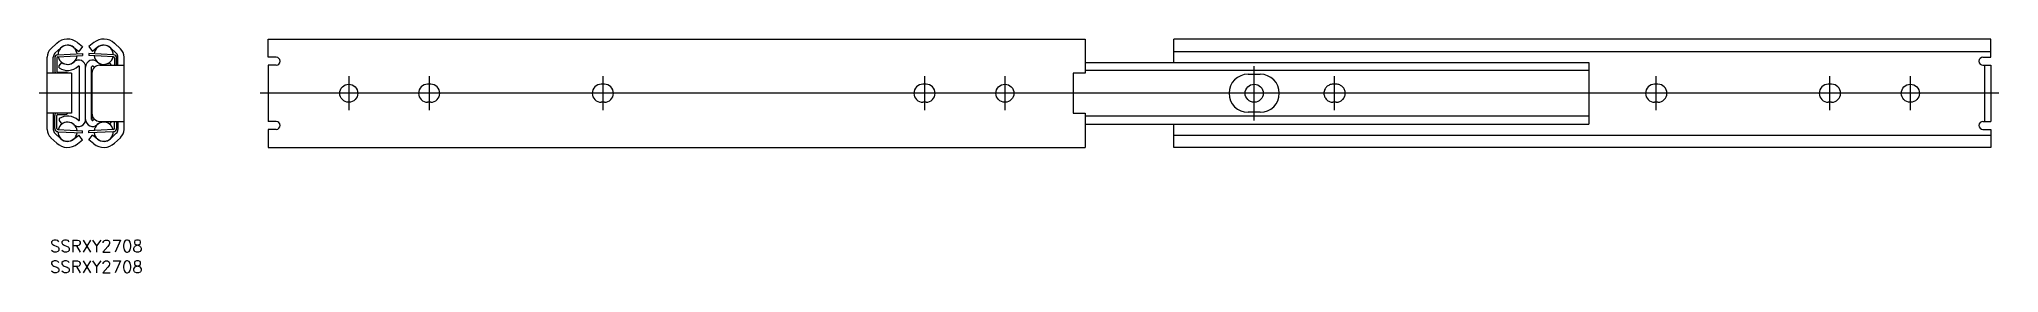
# Model space of a CAD drawing. Extents: x -2 to 485, y -45 to 14.
import ezdxf

# ---------------------------------------------------------------- set-up
doc = ezdxf.new("R2010")
doc.units = 0
doc.linetypes.add('CENTER', pattern=[50.8, 31.75, -6.35, 6.35, -6.35])
doc.linetypes.add('DASHED', pattern=[19.05, 12.7, -6.35])
doc.layers.get('0').update_dxf_attribs({"linetype": 'CONTINUOUS'})
doc.layers.add('CENTER', color=1, linetype='CENTER')
doc.styles.get("Standard").update_dxf_attribs({"font": 'txt.shx', "height": 3, "bigfont": 'bigfont.shx'})

# ---------------------------------------------------------------- blocks, each defined once
blk = doc.blocks.new('*U2')
at = {"color": 7, "linetype": 'CONTINUOUS'}
blk.add_text('SSRXY2708', height=3, dxfattribs=at).set_placement((0.71, -39.58))
blk = doc.blocks.new('*U3')
at = {"color": 7, "linetype": 'CONTINUOUS'}
blk.add_text('SSRXY2708', height=3, dxfattribs=at).set_placement((0.71, -44.77))

msp = doc.modelspace()

# ---------------------------------------------------------------- linework, layer by layer
at = {"color": 7, "linetype": 'CONTINUOUS'}
for p, q in [((2.38, 12.45), (0.9, 11.07)), ((3.4, 11.35), (1.92, 9.97)), ((2.61, 9.57), (8.73, 9.89)), ((6.57, 11.46), (7.82, 10.45)), ((7.51, 12.63), (8.76, 11.62)), ((8.76, 11.62), (7.82, 10.45)), ((8.73, 9.89), (8.75, 9.39)), ((11.59, 12.63), (10.34, 11.62)), ((10.34, 11.62), (11.28, 10.45)), ((10.37, 9.89), (10.35, 9.39)), ((16.49, 9.57), (10.37, 9.89)), ((12.53, 11.46), (11.28, 10.45)), ((15.7, 11.35), (17.18, 9.97)), ((16.72, 12.45), (18.2, 11.07)), ((54.99, 13.5), (258.19, 13.5)), ((54.99, 9), (54.99, 13.5)), ((258.19, 13.5), (258.19, 5)), ((483.39, 13.5), (280.19, 13.5)), ((280.19, 7.67), (280.19, 13.5)), ((280.19, 10.45), (483.39, 10.45)), ((483.39, 9), (483.39, 13.5)), ((0, -9), (0, 9)), ((6, 5), (0, 5)), ((1.5, 5), (1.5, 9)), ((1.85, 8.77), (1.85, 5.55)), ((2.35, 8.77), (2.35, 5.55)), ((2.63, 9.07), (8.75, 9.39)), ((2.65, 5.25), (4.55, 5.25)), ((2.95, 6.8), (3.62, 7.68)), ((2.95, 6.32), (2.95, 6.8)), ((6, 5), (6, -5)), ((8.05, -6.57), (8.05, 6.57)), ((9.55, -6.52), (9.55, 6.52)), ((9.55, -6.52), (9.55, 6.52)), ((16.47, 9.07), (10.35, 9.39)), ((11.05, -6.57), (11.05, 6.57)), ((11.1, 5), (11.1, -6.7)), ((13.1, 7), (19.1, 7)), ((16, 7), (15.48, 7.68)), ((16.75, 8.77), (16.75, 7)), ((17.25, 7), (17.25, 8.77)), ((17.6, 7), (17.6, 9)), ((19.1, -9), (19.1, 9)), ((56.93, 9), (54.99, 9)), ((56.93, 7), (54.99, 7)), ((54.99, 7), (54.99, -7)), ((255.19, 5), (255.19, -5)), ((258.19, 5), (255.19, 5)), ((258.19, 7.68), (383.39, 7.68)), ((383.39, 5.7), (258.19, 5.7)), ((383.39, 7.68), (383.39, -7.68)), ((481.46, 9), (483.39, 9)), ((481.46, 7), (483.39, 7)), ((481.84, 7), (481.84, -7)), ((483.39, 7), (483.39, -7)), ((95.39, 2.25), (94.59, 2.25)), ((138.59, 2.25), (137.79, 2.25)), ((218.59, 2.25), (217.79, 2.25)), ((298.69, 4.75), (301.69, 4.75)), ((400.59, 2.25), (399.79, 2.25)), ((443.79, 2.25), (442.99, 2.25)), ((95.39, -2.25), (94.59, -2.25)), ((138.59, -2.25), (137.79, -2.25)), ((218.59, -2.25), (217.79, -2.25)), ((301.69, -4.75), (298.69, -4.75)), ((400.59, -2.25), (399.79, -2.25)), ((443.79, -2.25), (442.99, -2.25)), ((6, -5), (0, -5)), ((1.5, -5), (1.5, -9)), ((1.85, -8.77), (1.85, -5.55)), ((2.35, -8.77), (2.35, -5.55)), ((2.61, -9.57), (8.73, -9.89)), ((2.63, -9.07), (8.75, -9.39)), ((2.65, -5.25), (4.55, -5.25)), ((2.95, -6.32), (2.95, -6.8)), ((2.95, -6.8), (3.62, -7.68)), ((8.73, -9.89), (8.75, -9.39)), ((16.47, -9.07), (10.35, -9.39)), ((10.37, -9.89), (10.35, -9.39)), ((16.49, -9.57), (10.37, -9.89)), ((13.1, -7), (19.1, -7)), ((16, -7), (15.48, -7.68)), ((16.75, -8.77), (16.75, -7)), ((17.25, -7), (17.25, -8.77)), ((17.6, -7), (17.6, -9)), ((56.93, -7), (54.99, -7)), ((56.93, -9), (54.99, -9)), ((54.99, -9), (54.99, -13.5)), ((255.19, -5), (258.19, -5)), ((258.19, -5), (258.19, -13.5)), ((383.39, -5.7), (258.19, -5.7)), ((258.19, -7.68), (383.39, -7.68)), ((280.19, -13.5), (280.19, -7.67)), ((481.46, -7), (483.39, -7)), ((481.46, -9), (483.39, -9)), ((483.39, -9), (483.39, -13.5)), ((2.38, -12.45), (0.9, -11.07)), ((3.4, -11.35), (1.92, -9.97)), ((6.57, -11.46), (7.82, -10.45)), ((7.51, -12.63), (8.76, -11.62)), ((8.76, -11.62), (7.82, -10.45)), ((10.34, -11.62), (11.28, -10.45)), ((11.59, -12.63), (10.34, -11.62)), ((12.53, -11.46), (11.28, -10.45)), ((15.7, -11.35), (17.18, -9.97)), ((16.72, -12.45), (18.2, -11.07)), ((54.99, -13.5), (258.19, -13.5)), ((280.19, -10.45), (483.39, -10.45)), ((483.39, -13.5), (280.19, -13.5))]:
    msp.add_line(p, q, dxfattribs=at)
at = {"color": 3, "linetype": 'DASHED'}
for p, q in [((320.59, 2.25), (319.79, 2.25)), ((320.59, -2.25), (319.79, -2.25))]:
    msp.add_line(p, q, dxfattribs=at)
at = {"color": 7, "linetype": 'CONTINUOUS'}
for centre in [(74.99, 0), (238.19, 0), (300.19, 0), (463.39, 0)]:
    msp.add_circle(centre, 2.25, dxfattribs=at)
for centre, radius, start, end in [((2.82, 9), 2.82, 132.9999, 180), ((2.82, 9), 1.32, 133.1022, 180), ((5.05, 9.58), 3.92, 51.0002, 132.9997), ((5.05, 9.58), 2.38, 5.8102, 180.1898), ((5.05, 9.58), 2.42, 51.0002, 132.9997), ((14.05, 9.58), 3.92, 47.0003, 128.9998), ((14.05, 9.58), 2.38, 359.8102, 174.1898), ((14.05, 9.58), 2.42, 47.0003, 128.9998), ((16.28, 9), 1.32, 0, 46.8978), ((16.28, 9), 2.82, 0, 47.0001), ((2.65, 8.77), 0.8, 93, 180), ((2.65, 5.55), 0.8, 180, 223.4774), ((2.65, 8.77), 0.3, 93, 180), ((2.65, 5.55), 0.3, 180, 270.0098), ((5.05, 9.58), 2.38, 192.2682, 353.7317), ((5.05, 9.58), 3.88, 237.2854, 312.599), ((5.05, 9.58), 2.38, 233, 312.0932), ((4.55, 4.45), 0.8, 43.3556, 90.0098), ((7.82, 6.56), 1.73, 358.953, 133.0307), ((7.82, 6.56), 0.226, 2.852, 130.5705), ((11.28, 6.56), 1.73, 46.9693, 181.047), ((11.28, 6.56), 0.226, 49.4295, 177.148), ((13.1, 5), 2, 90, 180), ((14.05, 9.58), 3.88, 227.401, 233.4607), ((14.05, 9.58), 2.38, 186.2683, 347.7318), ((14.05, 9.58), 2.38, 227.9068, 307), ((16.45, 8.77), 0.3, 0, 87), ((16.45, 8.77), 0.8, 0, 87), ((56.93, 8), 1, 270, 90), ((481.46, 8), 1, 90, 270), ((94.59, 0), 2.25, 90, 270), ((95.39, 0), 2.25, 270, 90), ((137.79, 0), 2.25, 90, 270), ((138.59, 0), 2.25, 270, 90), ((217.79, 0), 2.25, 90, 270), ((218.59, 0), 2.25, 270, 90), ((298.69, 0), 4.75, 90, 270), ((301.69, 0), 4.75, 270, 90), ((399.79, 0), 2.25, 90, 270), ((400.59, 0), 2.25, 270, 90), ((442.99, 0), 2.25, 90, 270), ((443.79, 0), 2.25, 270, 90), ((2.82, -9), 2.82, 180, 227.0001), ((2.82, -9), 1.32, 180, 226.8978), ((2.65, -5.55), 0.8, 136.5226, 180), ((2.65, -8.77), 0.8, 180, 267), ((2.65, -5.55), 0.3, 89.9902, 180), ((2.65, -8.77), 0.3, 180, 267), ((5.05, -9.58), 2.38, 179.8102, 354.1898), ((5.05, -9.58), 2.38, 6.2683, 167.7318), ((5.05, -9.58), 3.88, 47.401, 122.7146), ((5.05, -9.58), 2.38, 47.9068, 127), ((4.55, -4.45), 0.8, 269.9902, 316.6444), ((7.82, -6.56), 1.73, 226.9693, 1.047), ((7.82, -6.56), 0.226, 229.4295, 357.148), ((11.28, -6.56), 1.73, 178.953, 313.0307), ((11.28, -6.56), 0.226, 182.852, 310.5705), ((13.1, -5), 2, 180, 270), ((14.05, -9.58), 3.88, 126.5393, 132.599), ((14.05, -9.58), 2.38, 12.2682, 173.7317), ((14.05, -9.58), 2.38, 185.8102, 0.1898), ((14.05, -9.58), 2.38, 53, 132.0932), ((16.45, -8.77), 0.3, 273, 0), ((16.45, -8.77), 0.8, 273, 0), ((16.28, -9), 1.32, 313.1022, 0), ((16.28, -9), 2.82, 312.9999, 0), ((56.93, -8), 1, 270, 90), ((481.46, -8), 1, 90, 270), ((5.05, -9.58), 3.92, 227.0003, 308.9998), ((5.05, -9.58), 2.42, 227.0003, 308.9998), ((14.05, -9.58), 3.92, 231.0002, 312.9997), ((14.05, -9.58), 2.42, 231.0002, 312.9997)]:
    msp.add_arc(centre, radius, start, end, dxfattribs=at)
at = {"color": 3, "linetype": 'DASHED'}
for centre, start, end in [((319.79, 0), 90, 270), ((320.59, 0), 270, 90)]:
    msp.add_arc(centre, 2.25, start, end, dxfattribs=at)
at = {"layer": 'CENTER', "color": 1, "linetype": 'CENTER'}
for p, q in [((300.19, -6.75), (300.19, 6.75)), ((21.1, 0), (-2, 0)), ((74.99, 4.25), (74.99, -4.25)), ((94.99, 4.25), (94.99, -4.25)), ((138.19, 4.25), (138.19, -4.25)), ((218.19, 4.25), (218.19, -4.25)), ((238.19, 4.25), (238.19, -4.25)), ((238.19, 2.25), (238.19, -2.25)), ((320.19, -4.25), (320.19, 4.25)), ((400.19, -4.25), (400.19, 4.25)), ((443.39, -4.25), (443.39, 4.25)), ((463.39, -4.25), (463.39, 4.25))]:
    msp.add_line(p, q, dxfattribs=at)
at = {"layer": 'CENTER', "color": 1, "linetype": 'CONTINUOUS'}
msp.add_line((485.39, 0), (52.99, 0), dxfattribs=at)

# ---------------------------------------------------------------- block references
at = {"color": 7, "linetype": 'CONTINUOUS'}
for name in ['*U2', '*U3']:
    msp.add_blockref(name, (0, 0), dxfattribs=at)

doc.saveas('drawing.dxf')
